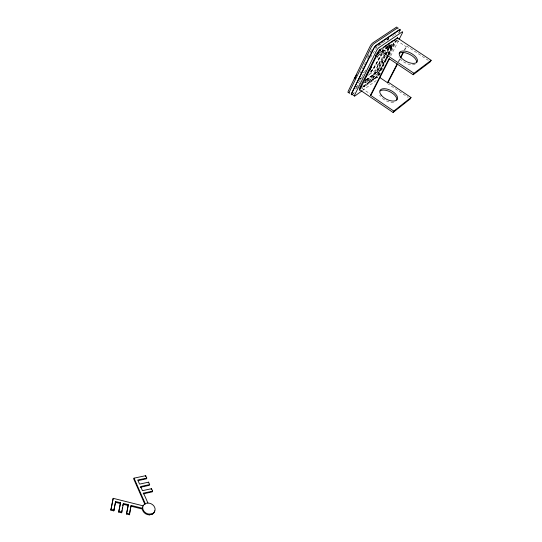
<?xml version="1.0" encoding="UTF-8"?>
<svg xmlns="http://www.w3.org/2000/svg" width="542" height="542" viewBox="0 0 542 542"><rect width="100%" height="100%" fill="white"/><g stroke="black" fill="none" stroke-linecap="round" stroke-linejoin="round"><path stroke-width="0.41" stroke-dasharray="2.71 2.03" d="M376.507 71.144L379.4 67.337L389.766 46.714L391.703 48.008L381.297 68.617L378.404 72.425L376.473 70.663L378.404 72.425M395.403 41.124L395.416 41.863L396.819 39.627M388.58 38.557L387.726 40.318M388.756 38.997L388.851 38.604M383.777 49.254L383.418 50.962L388.262 46.578L388.763 45.677L388.329 45.508M387.882 55.311L390.281 51.869L388.526 55.961M360.078 73.455L361.907 69.722M362.273 68.976L365.925 61.51M367.388 58.522L369.217 54.796M370.681 51.808L371.412 50.311M364.271 81.801L365.559 82.669L366.385 81.015L364.4 79.227M378.729 55.636L380.443 52.77L382.286 51.504M381.344 53.123L373.275 69.24L370.145 71.619M381.717 52.371L383.594 48.604M381.615 53.306L373.546 69.423L369.048 72.764M381.988 52.554L383.872 48.787M377.144 66.747L379.956 61.131M384.373 53.008L374.59 72.526A2.053 0.447 -56.4 0 1 372.903 74.762M384.684 52.418L387.76 46.253M392.584 36.66L393.404 34.986M366.026 79.66L374.827 73.394L376.473 70.663M384.434 55.054L375.396 73.068A2.053 0.447 -56.4 0 1 373.709 75.304L365.457 81.185M384.813 54.302L389.712 44.546M384.644 55.399L375.979 72.648A3.428 0.738 -56.4 0 1 373.167 76.375L364.231 82.757M385.023 54.647L389.922 44.898M394.82 35.142L395.572 33.645M385.45 55.873L377.124 72.242L366.046 80.182M385.829 55.121L392.266 42.33M374.346 76.381L372.435 75.094L371.839 75.521L373.851 76.978L376.724 74.681L378.377 71.951M390.768 46.802L388.817 45.501L388.838 46.029L390.782 47.323L391.629 45.088L389.678 43.787M387.659 54.803L377.821 74.301A2.744 0.589 -56.4 0 1 375.572 77.282L363.235 86.144M388.038 54.051L394.088 42.052M398.627 33.055L399.386 31.558A2.873 0.623 -57 0 0 399.644 30.989M386.812 56.849L378.113 74.091A3.428 0.732 -56.4 0 1 375.301 77.818L361.589 87.669M388.329 53.848L394.38 41.856M398.919 32.859L399.678 31.361M387.93 55.738L377.659 76.076L363.303 86.388M388.316 54.979L395.545 40.67M387.571 56.72L385.525 60.887L388.221 56.571M388.316 55.928L377.713 76.91L361.771 88.387M388.695 55.182L395.89 40.948M381.764 70.114L384.041 65.616M389.705 55.359L395.911 42.147L397.51 39.932M390.762 55.873L398.743 40.135M398.295 61.646L399.847 58.644M404.108 50.386L406.046 46.626L406.785 46.111L428.288 60.365M398.648 61.869L400.199 58.868M404.847 49.857L406.785 46.111M388.309 39.078L388.451 38.712L384.901 41.056M367.679 56.72L369.4 53.902M369.827 53.197L371.121 51.077M370.538 57.391L377.713 45.948M365.911 69.986L358.425 82.282L360.396 80.927M377.293 56.89L380.376 51.903M382.598 53.319L369.725 74.037L367.882 75.629M383.038 52.601L386.595 46.89M387.151 46.097L369.712 74.295L375.037 70.426L384.549 55.209M384.996 54.498L392.537 42.412M371.595 49.993L372.008 49.525M378.275 55.677L376.609 58.441M388.838 46.029L389.664 44.939L391.609 46.233L390.823 48.617L391.703 48.008M390.823 48.617L388.878 47.33L389.664 44.939M390.782 47.323L391.609 46.233M366.338 80.534L365.511 81.625L366.223 79.342M380.64 73.258L377.808 77.011L376.629 77.865L377.178 76.781L373.919 79.125L373.37 80.209L364.021 86.944L364.563 85.853L361.86 87.797M364.332 78.515L368.12 81.083L373.851 76.978M382.896 51.084L383.404 50.474L382.09 49.593M382.191 49.789L383.506 50.663L391.629 45.088M384.8 47.784L385.66 47.032M362.53 90.46L377.564 79.579M352.95 93.529L354.319 92.546M352.679 94.071L354.048 93.088M355.83 88.055L357.205 87.072M355.295 89.139L357.361 87.669M365.559 82.669L368.12 81.083M356.385 86.517L358.452 85.047M356.27 86.93L357.645 85.948M365.904 80.067L372.103 75.656A3.428 0.745 -56.4 0 0 374.908 71.93M360.566 78.366L362.618 76.917M359.475 79.511L361.528 78.068M377.036 65.006L380.057 62.886M363.12 72.743L364.346 71.89M388.878 47.33L389.766 46.714M386.663 46.646L387.774 45.887M377.909 45.772L382.808 42.466M375.037 47.865L388.743 38.624M396.595 40.365L406.046 46.626M389.684 45.711L391.629 47.005M387.937 45.86L389.244 46.727M388.865 46.802L390.802 48.096M387.34 46.266L388.648 47.14M387.496 51.233L389.427 52.52M387.422 51.653L389.352 52.94M386.934 52.357L388.858 53.644M378.465 51.443L380.443 52.77M377.605 53.177L379.583 54.498M382.164 61.829L384.082 63.109M382.096 62.235L384.007 63.516M381.609 62.933L383.519 64.22M379.4 67.337L381.297 68.617M378.506 67.967L380.416 69.247M377.686 69.058L379.59 70.338M377.713 69.532L379.617 70.812M375.647 71.761L377.55 73.041M374.827 73.394L376.724 74.681M387.415 83.448L408.201 97.465M368.614 80.48L366.69 79.186L366.08 79.62L368.004 80.921M364.454 79.708L366.385 81.015M358.547 82.784L360.477 84.098M361.921 88.319L369.922 93.746M393.634 102.377A9.681 4.905 27.1 0 1 381.046 97.14M380.531 96.537A9.681 4.905 27.1 0 1 379.705 95.311M415.118 64.403A9.98 4.763 27 0 1 406.209 63.285A9.98 4.763 27 0 1 398.837 56.951M378.58 74.627C377.957 77.635 382.008 69.667 378.58 74.627M374.041 76.876L372.523 79.518L368.641 82.093L369.61 80.358L373.824 76.537L374.041 76.876"/><path stroke-width="0.81" d="M142.363 509.053L130.832 506.16L131.178 505.415L142.722 508.315L142.363 509.209A6.45 5.366 26.2 0 0 149.355 514.9L152.336 514.202A6.416 5.339 26.2 0 0 154.7 510.869M122.804 505.781L123.42 503.471L128.305 504.697L126.503 514.04L129.396 514.758L130.703 506.946M129.396 514.758L131.178 505.415M126.503 514.04L128.305 504.697M121.726 512.034L121.997 510.469M122.268 508.904L122.533 507.346M143.108 505.842L113.19 498.322L110.846 510.137L113.759 510.862L115.636 501.519L120.534 502.746L118.684 512.088L121.591 512.813L123.42 503.471M118.684 512.088L120.534 502.746M113.759 510.862L115.636 501.519M110.846 510.137L113.19 498.322M134.043 478.159L133.698 478.918L144.91 504.406L145.27 503.66L134.043 478.159L145.703 475.68L146.774 478.071L146.421 478.823L138.217 480.591M145.351 476.432L145.703 475.68M148.244 482.902L148.603 482.156L139.558 484.121L137.743 480.016L146.774 478.071M152.614 491.12L143.542 493.132L143.183 493.884L152.255 491.865L152.614 491.12L151.523 488.681L142.458 490.686L140.629 486.547L149.687 484.568L148.603 482.156M149.687 484.568L149.328 485.32L140.276 487.299M151.164 489.433L151.523 488.681M411.012 97.506L393.817 111.083L370.477 95.229L389.048 58.604L413.194 74.742L430.368 61.747L431.154 60.304L397.408 37.947L379.434 50.203L359.78 89.823L393.086 112.465L410.28 98.868L411.012 97.506L388.194 82.133L387.455 82.675L379.759 77.492M369.664 70.629L370.362 69.227M378.37 53.394L379.115 51.896M380.152 50.291L380.728 49.126L379.488 49.966L376.487 53.949L375.335 56.28L375.958 55.853L359.36 88.529L359.4 90.27M149.524 514.88L149.89 514.148M383.39 48.082L383.966 46.917L393.194 40.63M152.187 514.256L152.553 513.518M399.122 39.39L402.164 33.394A2.873 0.61 -56.9 0 0 402.164 31.883L378.872 47.662A2.954 0.664 -56.8 0 0 376.453 50.867L354.841 94.613A2.818 0.623 -56.2 0 0 355.01 95.893L361.846 90.954M389.447 58.8L371.25 94.654L370.477 95.229M387.455 82.675L397.137 63.902M400.233 57.892L402.943 52.635M388.194 82.133L397.489 64.119M400.972 57.364L403.682 52.113M393.086 112.465L393.817 111.083M413.194 74.742L413.98 73.278L431.154 60.304M370.714 68.522L371.358 67.093L370.355 68.129L366.934 74.6L366.622 76.226M356.494 75.053L354.224 78.915L355.586 78.007M361.656 86.056L360.484 87.601L360.559 88.258M393.919 40.894L397.632 37.601L397.747 38.78M111.185 509.385L114.098 510.11M119.03 511.343L121.936 512.068M126.855 513.294L129.748 514.012M115.304 502.271L120.195 503.498M123.075 504.216L127.959 505.442M379.434 50.203L413.98 73.278M351.778 94.179L354.536 96.056M143.542 493.132L147.925 503.057M380.138 90.914A9.681 4.905 27.1 0 1 390.552 92.072A9.681 4.905 27.1 0 1 396.825 99.897M399.474 53.224A9.98 4.763 27 0 1 410.118 54.606A9.98 4.763 27 0 1 416.696 62.452M400.003 30.65A3.591 0.772 -57 0 0 399.664 29.464L376.29 45.149A3.692 0.84 -56.9 0 0 373.262 49.159L351.765 92.953A3.523 0.793 -56.2 0 0 351.995 94.565M397.984 28.584A3.591 0.786 -57 0 0 397.435 27.988L373.987 43.617A3.692 0.847 -56.9 0 0 370.965 47.621L349.563 91.449A3.523 0.799 -56.3 0 0 349.793 93.068M352.259 94.023A2.818 0.63 -56.2 0 1 352.083 92.729L373.58 48.949A2.954 0.671 -56.9 0 1 375.999 45.738L399.373 30.04A2.873 0.623 -57 0 1 399.806 30.515M348.696 92.316A3.523 0.799 -56.3 0 1 348.459 90.697L369.82 46.856A3.692 0.847 -56.9 0 1 372.842 42.852L396.317 27.256A3.584 0.786 -57.1 0 1 396.934 27.412M142.729 507.027L142.722 508.464A6.457 5.366 26.2 0 0 149.721 514.162L152.702 513.464A6.423 5.339 26.2 0 0 154.639 507.265A6.423 5.339 26.2 0 0 148.095 503.071C145.662 502.929 143.129 504.521 142.729 507.027M377.428 53.434L377.476 54.166L378.899 51.883L377.428 53.434M381.134 95.019A9.695 4.898 27.1 0 0 396.561 100.168A9.695 4.898 27.1 0 0 388.336 89.43A9.695 4.898 27.1 0 0 381.134 95.019M400.653 57.167A9.993 4.763 27 0 0 416.5 62.587A9.993 4.763 27 0 0 407.855 51.836A9.993 4.763 27 0 0 400.653 57.167"/></g></svg>
